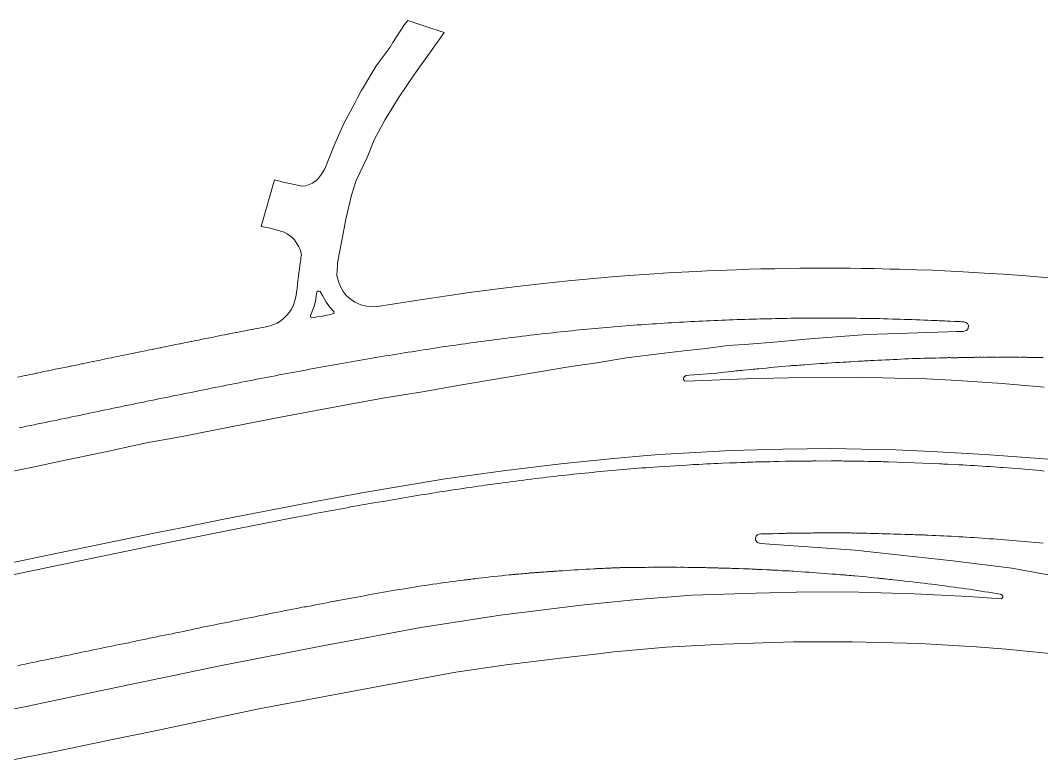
# Model space of a CAD drawing. Header units: metres. Extents: x 662613 to 666742, y 2728069 to 2732733.
# Drawn here: x 666148.3 to 666360.7, y 2730114.9 to 2730269.1 of the extents above; entities that cross this region are included whole.
import ezdxf

# ---------------------------------------------------------------- set-up
doc = ezdxf.new("R2010")
doc.units = ezdxf.units.M
doc.header["$MEASUREMENT"] = 0
doc.layers.add('Xref_DQ_MasterPlan_2024$0$DQ_ROADS', color=8, linetype='Continuous', lineweight=13)

# ---------------------------------------------------------------- blocks, each defined once
blk = doc.blocks.new('Xref_DQ_MasterPlan_2024$0$DQ_Roads_')
at = {"layer": 'Xref_DQ_MasterPlan_2024$0$DQ_ROADS'}
for points in [[(666147.7273, 2730194.8883), (666148.5117, 2730195.049), (666148.6758, 2730195.0837), (666149.2936, 2730195.2135), (666149.4588, 2730195.2474), (666150.0763, 2730195.3742), (666150.2416, 2730195.4085), (666150.8596, 2730195.5364), (666151.6433, 2730195.7026), (666151.808, 2730195.7373), (666152.426, 2730195.8682), (666153.2087, 2730196.0367), (666153.9918, 2730196.1931), (666154.1572, 2730196.2272), (666154.775, 2730196.3542), (666154.941, 2730196.3902), (666155.5578, 2730196.5232), (666156.3422, 2730196.6798), (666157.1249, 2730196.841), (666157.9093, 2730197.0025), (666158.6929, 2730197.1612), (666158.8593, 2730197.1957), (666159.4763, 2730197.3241), (666159.9166, 2730197.4115), (666160.2604, 2730197.4805), (666160.4277, 2730197.5149), (666161.0444, 2730197.6423), (666161.2104, 2730197.675), (666161.8294, 2730197.796), (666162.6121, 2730197.9633), (666162.778, 2730197.998), (666163.3956, 2730198.1273), (666163.5609, 2730198.1616), (666164.1787, 2730198.2903), (666164.9623, 2730198.4506), (666165.1276, 2730198.4844), (666165.7462, 2730198.61), (666166.5284, 2730198.7747), (666166.6932, 2730198.8094), (666167.313, 2730198.941), (666167.4767, 2730198.973), (666168.0952, 2730199.0947), (666168.88, 2730199.2623), (666169.0437, 2730199.2964), (666169.6633, 2730199.426), (666169.8273, 2730199.4599), (666170.4464, 2730199.588), (666171.2302, 2730199.7471), (666171.9428, 2730199.8906), (666172.0138, 2730199.905), (666172.1786, 2730199.9386), (666172.7974, 2730200.0651), (666172.9629, 2730200.0994), (666173.5813, 2730200.2274), (666174.3653, 2730200.3871), (666174.5304, 2730200.4202), (666175.1489, 2730200.5434), (666175.8052, 2730200.6779), (666175.9333, 2730200.7039), (666176.0991, 2730200.7368), (666176.718, 2730200.8598), (666177.3161, 2730200.979), (666177.5018, 2730201.0165), (666177.6673, 2730201.0511), (666178.2864, 2730201.1812), (666178.4499, 2730201.2148), (666179.0704, 2730201.3409), (666179.2344, 2730201.3743), (666179.8536, 2730201.5013), (666180.0187, 2730201.5355), (666180.637, 2730201.6632), (666181.4209, 2730201.8185), (666181.5869, 2730201.8517), (666182.2052, 2730201.9765), (666182.3704, 2730202.0094), (666182.9895, 2730202.133), (666183.1555, 2730202.1671), (666183.7728, 2730202.2942), (666183.939, 2730202.3278), (666184.5566, 2730202.4524), (666184.7235, 2730202.4858), (666185.3405, 2730202.61), (666186.1242, 2730202.7704), (666186.909, 2730202.924), (666187.3881, 2730203.0193), (666187.6933, 2730203.0801), (666188.4783, 2730203.2388), (666188.9448, 2730203.3379), (666189.2619, 2730203.4054), (666190.0458, 2730203.5654), (666190.2122, 2730203.5984), (666190.8293, 2730203.7221), (666190.9977, 2730203.7559), (666191.43, 2730203.8421), (666191.6138, 2730203.8787), (666191.7824, 2730203.9115), (666192.3984, 2730204.0307), (666193.1834, 2730204.183), (666193.3526, 2730204.2157), (666193.956, 2730204.3329), (666193.969, 2730204.3355), (666194.1378, 2730204.3685), (666194.754, 2730204.4893), (666195.5392, 2730204.6423), (666195.7089, 2730204.6755), (666196.3243, 2730204.7965), (666196.4935, 2730204.8289), (666197.1095, 2730204.9473), (666197.5954, 2730205.0442), (666197.8948, 2730205.1039), (666198.6819, 2730205.2544), (666199.4239, 2730205.3887), (666199.4656, 2730205.3962), (666200.2514, 2730205.5654), (666200.6396, 2730205.6875), (666201.0183, 2730205.8363), (666201.0617, 2730205.8538), (666201.3986, 2730205.9887), (666201.7217, 2730206.1448), (666201.7684, 2730206.1678), (666201.8369, 2730206.209), (666202.1242, 2730206.3817), (666202.4645, 2730206.6197), (666202.7157, 2730206.8237), (666202.8142, 2730206.9034), (666203.1026, 2730207.1695), (666203.1455, 2730207.2086), (666203.7486, 2730207.7982), (666203.7697, 2730207.8188), (666203.824, 2730207.8811), (666204.2369, 2730208.3547), (666204.2875, 2730208.4127), (666204.3647, 2730208.5276), (666204.693, 2730209.0155), (666204.7017, 2730209.0294), (666205.0073, 2730209.6626), (666205.0141, 2730209.6776), (666205.2694, 2730210.3734), (666205.4635, 2730211.0504), (666205.4787, 2730211.1033), (666205.484, 2730211.1251), (666205.648, 2730211.8605), (666205.752, 2730212.6356), (666205.7824, 2730212.8779), (666205.851, 2730213.4255), (666205.9493, 2730214.2179), (666205.9522, 2730214.2417), (666206.0487, 2730215.0105), (666206.0516, 2730215.0331), (666206.152, 2730215.8047), (666206.155, 2730215.8273), (666206.2576, 2730216.5981), (666206.367, 2730217.3923), (666206.4672, 2730218.1845), (666206.5834, 2730218.9751), (666206.6262, 2730219.3729), (666206.6692, 2730219.7705), (666206.715, 2730220.0916), (666206.7568, 2730220.2805), (666206.66, 2730220.9665), (666206.4908, 2730221.4447), (666206.2284, 2730221.9923), (666205.3054, 2730223.4561), (666204.7856, 2730224.0443), (666203.7985, 2730224.7346), (666203.1564, 2730225.0402), (666201.795, 2730225.4897), (666200.2816, 2730225.9263), (666198.3784, 2730226.2537), (666199.7801, 2730231.0944), (666201.1818, 2730235.9351), (666203.3482, 2730235.3753), (666206.8904, 2730234.6443), (666207.714, 2730234.7185), (666209.0914, 2730235.2505), (666210.113, 2730236.0039), (666210.9532, 2730237.1419), (666211.6176, 2730238.2133), (666213.5884, 2730243.0876), (666213.9878, 2730244.0755), (666214.4612, 2730245.1455), (666215.6298, 2730247.7865), (666217.8706, 2730251.9147), (666218.4418, 2730253.001), (666219.2861, 2730254.6065), (666219.4382, 2730254.8957), (666222.296, 2730259.6695), (666225.1848, 2730263.5777), (666225.7946, 2730264.5155), (666228.231, 2730268.2625), (666228.8666, 2730269.1229), (666232.6644, 2730267.8493), (666236.4622, 2730266.5757), (666235.4064, 2730265.1078), (666234.4015, 2730263.7108), (666234.2829, 2730263.5459), (666230.2656, 2730257.9611), (666227.0654, 2730253.2477), (666224.1804, 2730248.5379), (666221.9202, 2730244.2953), (666220.4238, 2730240.5987), (666218.1348, 2730235.8193), (666217.1912, 2730232.7423), (666215.9904, 2730227.7461), (666215.6286, 2730225.861), (666215.2127, 2730223.6938), (666214.2526, 2730218.6923), (666214.2344, 2730218.2795), (666214.1412, 2730216.0515), (666214.4568, 2730214.7981), (666214.865, 2730213.7609), (666215.441, 2730212.7149), (666216.0699, 2730211.8763), (666216.5334, 2730211.4483), (666217.9038, 2730210.4949), (666219.1484, 2730209.9079), (666220.2628, 2730209.6431), (666221.6442, 2730209.5461), (666222.6147, 2730209.5749), (666226.0882, 2730210.1367), (666231.4404, 2730210.9731), (666237.0424, 2730211.8219), (666241.627, 2730212.4773), (666247.7032, 2730213.2701), (666252.1942, 2730213.8193), (666257.0846, 2730214.3997), (666262.2308, 2730214.9241), (666266.0414, 2730215.2861), (666270.4698, 2730215.6731), (666274.8984, 2730216.0289), (666279.177, 2730216.3285), (666282.9688, 2730216.5843), (666285.8494, 2730216.7405), (666287.3256, 2730216.8153), (666288.9204, 2730216.9027), (666291.1456, 2730217.0089), (666293.2584, 2730217.0962), (666297.2313, 2730217.2523), (666299.8435, 2730217.3397), (666302.2653, 2730217.4083), (666305.1769, 2730217.4645), (666307.3803, 2730217.5143), (666310.4075, 2730217.5456), (666312.6265, 2730217.5643), (666316.9551, 2730217.5705), (666320.8935, 2730217.5519), (666323.2373, 2730217.5207), (666325.8807, 2730217.4832), (666329.1639, 2730217.3895), (666331.1581, 2730217.3459), (666334.6471, 2730217.2461), (666337.9521, 2730217.1275), (666344.3561, 2730216.8091), (666349.8831, 2730216.4783), (666352.7263, 2730216.3035), (666357.4949, 2730215.9602), (666360.5565, 2730215.7043), (666364.0861, 2730215.3985)], [(666365.8681, 2730137.0181), (666353.2897, 2730138.3117), (666347.0675, 2730138.7577), (666335.3367, 2730139.4713), (666321.3309, 2730139.7837), (666309.1317, 2730139.7837), (666302.7979, 2730139.6052), (666294.5461, 2730139.3375), (666282.5767, 2730138.695), (666271.7028, 2730137.7415), (666268.5271, 2730137.3449), (666262.3673, 2730136.6437), (666249.3683, 2730135.0619), (666238.9059, 2730133.4813), (666223.8467, 2730130.7603), (666197.8759, 2730125.8493), (666176.3321, 2730121.2643), (666167.4917, 2730119.4811), (666155.8817, 2730117.0847), (666144.9327, 2730114.8962)], [(666139.232, 2730173.8112), (666151.2306, 2730176.2539), (666156.644, 2730177.4301), (666166.0054, 2730179.3431), (666174.5445, 2730181.2081), (666181.9866, 2730182.5617), (666192.0648, 2730184.5599), (666202.7903, 2730186.6043), (666216.1541, 2730189.1019), (666223.6653, 2730190.533), (666231.9311, 2730191.8199), (666239.6879, 2730193.2156), (666249.6473, 2730194.9059), (666262.7871, 2730197.0943), (666268.205, 2730197.8871), (666274.3909, 2730198.8809), (666282.2049, 2730199.8941), (666286.8907, 2730200.4101), (666290.8424, 2730200.8407), (666294.9147, 2730201.4259), (666296.4539, 2730201.5593), (666298.9443, 2730201.7195), (666305.8117, 2730202.2467), (666312.4685, 2730202.8477), (666322.5639, 2730203.5963), (666324.4785, 2730203.7383), (666341.2011, 2730204.3491), (666342.9841, 2730204.3843), (666344.3259, 2730204.3667), (666345.0851, 2730204.6139), (666345.4161, 2730205.0463), (666345.4425, 2730205.6731), (666345.2571, 2730206.0703), (666344.9113, 2730206.2955), (666344.5327, 2730206.3795), (666344.1463, 2730206.4103), (666343.7477, 2730206.4531), (666343.3471, 2730206.4421), (666342.5487, 2730206.4859), (666341.7495, 2730206.5271), (666341.3507, 2730206.5647), (666340.9503, 2730206.5745), (666340.5513, 2730206.6051), (666340.1509, 2730206.608), (666339.7509, 2730206.6099), (666339.3519, 2730206.6397), (666338.9514, 2730206.6461), (666338.5523, 2730206.6806), (666337.7533, 2730206.7121), (666336.9539, 2730206.7455), (666336.1547, 2730206.7797), (666335.3553, 2730206.8117), (666334.5553, 2730206.838), (666333.7561, 2730206.8683), (666333.3559, 2730206.8661), (666332.9563, 2730206.8919), (666332.5561, 2730206.8923), (666332.1567, 2730206.9204), (666331.3572, 2730206.9435), (666330.5579, 2730206.9705), (666329.7575, 2730206.9847), (666328.7663, 2730207.0093), (666327.7683, 2730207.0371), (666326.9687, 2730207.0645), (666326.5695, 2730207.0665), (666326.1689, 2730207.0841), (666325.7691, 2730207.0979), (666325.3693, 2730207.0937), (666324.9755, 2730207.0961), (666324.5693, 2730207.1013), (666324.1869, 2730207.1125), (666323.7695, 2730207.1142), (666322.9695, 2730207.1263), (666322.1696, 2730207.1373), (666321.3697, 2730207.1459), (666320.5697, 2730207.1541), (666319.7697, 2730207.1591), (666318.9699, 2730207.1679), (666318.1698, 2730207.1741), (666317.3699, 2730207.1833), (666316.5699, 2730207.1886), (666315.7699, 2730207.1825), (666314.9699, 2730207.1863), (666314.1699, 2730207.1817), (666313.3699, 2730207.1787), (666312.5657, 2730207.1691), (666311.7699, 2730207.1617), (666310.9701, 2730207.1547), (666310.17, 2730207.1487), (666309.3701, 2730207.1457), (666308.5701, 2730207.1351), (666307.7701, 2730207.1249), (666306.9703, 2730207.1097), (666306.1704, 2730207.0921), (666305.3706, 2730207.0757), (666304.5707, 2730207.0599), (666303.7709, 2730207.043), (666302.9711, 2730207.0263), (666302.1713, 2730207.0081), (666301.3715, 2730206.9893), (666300.5717, 2730206.9645), (666299.7721, 2730206.9387), (666298.9725, 2730206.9123), (666298.1729, 2730206.8863), (666297.3733, 2730206.8603), (666296.5737, 2730206.8371), (666295.7741, 2730206.8079), (666294.9746, 2730206.7763), (666294.1753, 2730206.7405), (666293.376, 2730206.7091), (666292.5767, 2730206.6723), (666291.7775, 2730206.6369), (666290.9781, 2730206.6031), (666290.1791, 2730206.5689), (666289.3801, 2730206.5281), (666288.5807, 2730206.4867), (666287.7819, 2730206.4439), (666286.9831, 2730206.4005), (666286.1843, 2730206.3553), (666285.3857, 2730206.3117), (666284.5867, 2730206.2681), (666283.7879, 2730206.2243), (666282.9891, 2730206.1751), (666282.1907, 2730206.1221), (666281.3923, 2730206.0692), (666280.5941, 2730206.0181), (666279.7955, 2730205.9699), (666278.9973, 2730205.9143), (666278.199, 2730205.8639), (666277.4007, 2730205.8115), (666276.6023, 2730205.7551), (666275.8045, 2730205.6949), (666275.0069, 2730205.6315), (666274.2089, 2730205.5711), (666273.4115, 2730205.5036), (666272.6143, 2730205.4389), (666271.8169, 2730205.3691), (666271.0199, 2730205.2987), (666270.2229, 2730205.2319), (666269.4261, 2730205.1603), (666268.6289, 2730205.0865), (666267.8323, 2730205.0177), (666267.0355, 2730204.9444), (666266.2391, 2730204.8663), (666265.4425, 2730204.7909), (666264.6463, 2730204.7131), (666263.85, 2730204.6341), (666263.0539, 2730204.5565), (666262.2577, 2730204.4727), (666261.4617, 2730204.3941), (666260.6661, 2730204.3093), (666259.8707, 2730204.2233), (666259.0749, 2730204.1437), (666258.2791, 2730204.0593), (666257.4835, 2730203.9759), (666256.6879, 2730203.8875), (666255.8927, 2730203.799), (666255.0979, 2730203.7011), (666254.3035, 2730203.6025), (666253.5099, 2730203.5025), (666252.7157, 2730203.4063), (666251.9219, 2730203.3069), (666251.1279, 2730203.2113), (666250.3339, 2730203.1121), (666249.5399, 2730203.0136), (666248.7459, 2730202.9143), (666247.952, 2730202.8109), (666247.1586, 2730202.7065), (666246.3656, 2730202.6033), (666245.5724, 2730202.4973), (666244.7792, 2730202.3939), (666243.9858, 2730202.2925), (666243.1924, 2730202.1883), (666242.3993, 2730202.0735), (666241.6074, 2730201.9595), (666240.8156, 2730201.8491), (666240.0234, 2730201.7371), (666239.2312, 2730201.6262), (666238.4391, 2730201.5105), (666237.6474, 2730201.4007), (666236.855, 2730201.2885), (666236.0636, 2730201.1663), (666235.2722, 2730201.0405), (666234.4816, 2730200.9173), (666233.6918, 2730200.7957), (666232.9012, 2730200.6735), (666232.1102, 2730200.5519), (666231.3197, 2730200.4287), (666230.5292, 2730200.3105), (666229.7382, 2730200.1891), (666228.9474, 2730200.0601), (666228.1576, 2730199.9313), (666227.3684, 2730199.8011), (666226.5784, 2730199.6757), (666225.7888, 2730199.5477), (666224.9992, 2730199.4176), (666224.209, 2730199.2944), (666223.4194, 2730199.1661), (666222.6297, 2730199.0287), (666221.8412, 2730198.8951), (666221.0528, 2730198.7589), (666220.2642, 2730198.6239), (666219.4772, 2730198.4869), (666218.6868, 2730198.3529), (666217.899, 2730198.2179), (666217.1104, 2730198.0845), (666216.3217, 2730197.9439), (666215.5336, 2730197.8055), (666214.7462, 2730197.6643), (666213.9588, 2730197.5221), (666213.1712, 2730197.3839), (666212.3834, 2730197.244), (666211.5954, 2730197.1055), (666210.808, 2730196.9627), (666210.0206, 2730196.8149), (666209.2344, 2730196.6675), (666208.4478, 2730196.5213), (666207.6616, 2730196.3745), (666206.875, 2730196.2281), (666206.0884, 2730196.0823), (666205.302, 2730195.9375), (666204.515, 2730195.7871), (666203.729, 2730195.6445), (666202.9424, 2730195.4935), (666202.1562, 2730195.3452), (666201.37, 2730195.1979), (666200.5838, 2730195.0531), (666199.798, 2730194.9031), (666199.0114, 2730194.7539), (666198.2256, 2730194.5985), (666197.441, 2730194.4401), (666196.656, 2730194.2861), (666195.0864, 2730193.9761), (666194.3016, 2730193.8197), (666193.5168, 2730193.6663), (666192.732, 2730193.5105), (666191.9475, 2730193.3551), (666191.1626, 2730193.1985), (666190.3778, 2730193.0411), (666189.5936, 2730192.8831), (666188.8093, 2730192.7265), (666188.0252, 2730192.5707), (666187.2398, 2730192.4139), (666186.4562, 2730192.2542), (666185.6712, 2730192.0939), (666184.888, 2730191.9337), (666184.1044, 2730191.7765), (666183.3194, 2730191.6187), (666182.5354, 2730191.4593), (666181.7516, 2730191.3011), (666180.9678, 2730191.1437), (666180.1828, 2730190.9843), (666179.3988, 2730190.8257), (666178.6147, 2730190.6659), (666177.831, 2730190.5057), (666177.047, 2730190.3463), (666176.2628, 2730190.1865), (666175.4793, 2730190.0251), (666174.6956, 2730189.8659), (666173.9118, 2730189.7063), (666173.1276, 2730189.5461), (666172.3438, 2730189.3839), (666171.5608, 2730189.2205), (666170.7776, 2730189.0583), (666169.9942, 2730188.8957), (666169.2104, 2730188.7335), (666168.4272, 2730188.5713), (666167.6442, 2730188.4095), (666166.86, 2730188.2469), (666166.0776, 2730188.0837), (666165.294, 2730187.9215), (666164.511, 2730187.7597), (666163.727, 2730187.5963), (666162.9444, 2730187.4321), (666162.1612, 2730187.2693), (666161.378, 2730187.1069), (666160.5948, 2730186.9435), (666159.8114, 2730186.78), (666159.0278, 2730186.6153), (666158.2452, 2730186.4499), (666157.4623, 2730186.2863), (666156.6798, 2730186.1245), (666155.896, 2730185.9629), (666155.1126, 2730185.8003), (666154.3286, 2730185.6373), (666153.5468, 2730185.4743), (666152.7632, 2730185.3155), (666151.9786, 2730185.1547), (666151.1954, 2730184.9919), (666150.4116, 2730184.8307), (666149.6286, 2730184.6695), (666148.8442, 2730184.5109), (666148.0614, 2730184.3525)], [(666130.6477, 2730150.3973), (666155.3183, 2730155.5564), (666178.0539, 2730160.3109), (666194.3948, 2730163.5166), (666195.8293, 2730163.798), (666204.5821, 2730165.5151), (666205.2685, 2730165.6569), (666206.0549, 2730165.8127), (666206.8397, 2730165.9647), (666207.6251, 2730166.1149), (666208.4103, 2730166.2693), (666209.1959, 2730166.4215), (666209.9821, 2730166.5719), (666210.7695, 2730166.7207), (666211.5559, 2730166.8657), (666212.3423, 2730167.0103), (666213.1293, 2730167.1559), (666213.9167, 2730167.2987), (666214.7037, 2730167.4413), (666215.4907, 2730167.5843), (666216.2773, 2730167.7271), (666217.0647, 2730167.8725), (666217.8527, 2730168.0141), (666218.6403, 2730168.1551), (666219.4277, 2730168.2965), (666220.2145, 2730168.4383), (666221.0039, 2730168.5765), (666221.7921, 2730168.7135), (666222.7537, 2730168.8827), (666223.7281, 2730169.0489), (666224.5159, 2730169.1883), (666225.3041, 2730169.3219), (666226.0955, 2730169.4535), (666226.8819, 2730169.5831), (666227.6707, 2730169.7145), (666228.4601, 2730169.8471), (666229.2503, 2730169.9783), (666230.0389, 2730170.1107), (666230.8277, 2730170.2407), (666231.6179, 2730170.3695), (666232.4069, 2730170.4971), (666233.1967, 2730170.6225), (666233.9867, 2730170.7467), (666234.7767, 2730170.8711), (666235.5671, 2730170.9953), (666236.3575, 2730171.1199), (666237.1479, 2730171.2431), (666237.9387, 2730171.3619), (666238.7283, 2730171.4821), (666239.5199, 2730171.6017), (666240.3109, 2730171.7235), (666241.1019, 2730171.8461), (666241.8937, 2730171.9597), (666243.4755, 2730172.1845), (666244.2675, 2730172.3009), (666245.0587, 2730172.4185), (666245.8525, 2730172.5239), (666246.6435, 2730172.6379), (666247.4359, 2730172.7447), (666248.2279, 2730172.8565), (666249.0209, 2730172.9639), (666249.8133, 2730173.0721), (666250.6059, 2730173.1743), (666251.3993, 2730173.2743), (666252.1927, 2730173.3765), (666252.9859, 2730173.4813), (666253.7795, 2730173.5823), (666254.5729, 2730173.6811), (666255.3667, 2730173.7817), (666256.1609, 2730173.8751), (666256.9551, 2730173.9687), (666257.7493, 2730174.0669), (666258.5445, 2730174.1513), (666259.3385, 2730174.2439), (666260.1337, 2730174.3343), (666260.9289, 2730174.4173), (666261.7239, 2730174.5025), (666262.5195, 2730174.5881), (666263.3149, 2730174.6755), (666264.1105, 2730174.7595), (666264.9057, 2730174.8439), (666265.7015, 2730174.9231), (666266.4973, 2730175.0031), (666267.2933, 2730175.0825), (666268.0893, 2730175.1581), (666268.8855, 2730175.2321), (666269.6815, 2730175.3157), (666270.4787, 2730175.3815), (666271.2745, 2730175.4565), (666272.0711, 2730175.5287), (666272.8677, 2730175.6077), (666273.6647, 2730175.6779), (666274.4611, 2730175.7419), (666275.2587, 2730175.8031), (666276.0561, 2730175.8661), (666276.8535, 2730175.9279), (666277.6509, 2730175.9915), (666278.4485, 2730176.0471), (666279.2465, 2730176.1093), (666280.0445, 2730176.1637), (666281.0173, 2730176.2259), (666286.9007, 2730176.5895), (666287.5963, 2730176.6429), (666288.2279, 2730176.6917), (666288.6291, 2730176.7095), (666289.4279, 2730176.7457), (666290.2267, 2730176.7887), (666291.0261, 2730176.8279), (666291.8251, 2730176.8651), (666292.6239, 2730176.9051), (666293.4231, 2730176.9419), (666294.2223, 2730176.9763), (666295.8209, 2730177.0375), (666296.6203, 2730177.0677), (666297.2207, 2730177.0659), (666298.2181, 2730177.1357), (666298.6177, 2730177.1649), (666299.0183, 2730177.1663), (666299.4175, 2730177.1925), (666299.8177, 2730177.1909), (666300.2177, 2730177.1995), (666300.6171, 2730177.2221), (666301.2165, 2730177.2541), (666301.8031, 2730177.2823), (666302.1909, 2730177.2913), (666302.5787, 2730177.2995), (666304.2057, 2730177.2865), (666305.1421, 2730177.3315), (666305.9885, 2730177.3315), (666307.4033, 2730177.3901), (666307.6035, 2730177.3827), (666307.8035, 2730177.3891), (666308.0037, 2730177.3903), (666308.2035, 2730177.4053), (666308.4037, 2730177.4107), (666308.6037, 2730177.4021), (666308.8039, 2730177.4019), (666309.0037, 2730177.3879), (666309.2035, 2730177.3987), (666309.4037, 2730177.3957), (666309.6037, 2730177.4003), (666309.8035, 2730177.3907), (666310.0033, 2730177.4057), (666310.2035, 2730177.4067), (666310.4037, 2730177.4111), (666310.6037, 2730177.4017), (666310.8033, 2730177.4147), (666311.0033, 2730177.4137), (666311.2033, 2730177.4177), (666311.4033, 2730177.4077), (666311.6035, 2730177.4071), (666311.8033, 2730177.4205), (666312.0037, 2730177.4247), (666312.2033, 2730177.4429), (666312.4033, 2730177.4357), (666312.6033, 2730177.4423), (666312.8035, 2730177.4419), (666313.0031, 2730177.4555), (666313.2033, 2730177.4445), (666313.4037, 2730177.4477), (666313.6039, 2730177.4441), (666313.8041, 2730177.4547), (666314.2925, 2730177.4361), (666314.7811, 2730177.4515), (666315.2699, 2730177.4419), (666315.7581, 2730177.4663), (666316.5587, 2730177.4407), (666316.9184, 2730177.4518), (666317.1591, 2730177.4593), (666317.5583, 2730177.4559), (666317.9591, 2730177.4505), (666318.3579, 2730177.4477), (666318.7589, 2730177.4473), (666319.1581, 2730177.4453), (666319.5591, 2730177.4417), (666319.9581, 2730177.4381), (666320.5584, 2730177.4117), (666321.3583, 2730177.4009), (666321.7585, 2730177.4105), (666322.1583, 2730177.3923), (666322.5583, 2730177.4005), (666322.9581, 2730177.3809), (666323.7583, 2730177.3749), (666324.5582, 2730177.3659), (666324.9577, 2730177.3417), (666325.3581, 2730177.3453), (666325.7577, 2730177.3241), (666326.1579, 2730177.3307), (666326.5585, 2730177.3357), (666326.9583, 2730177.3129), (666327.3583, 2730177.3147), (666327.7575, 2730177.2887), (666328.5571, 2730177.2639), (666328.8321, 2730177.2577), (666339.4997, 2730176.8513), (666339.8995, 2730176.8391), (666340.2989, 2730176.8109), (666340.6989, 2730176.8027), (666341.0989, 2730176.7873), (666342.6963, 2730176.7137), (666343.4955, 2730176.6739), (666344.2945, 2730176.6271), (666345.0931, 2730176.5735), (666345.8915, 2730176.5207), (666346.6897, 2730176.4739), (666347.4881, 2730176.4239), (666348.2867, 2730176.3759), (666349.0847, 2730176.3279), (666349.8841, 2730176.2745), (666350.6817, 2730176.2239), (666351.4801, 2730176.1613), (666352.2779, 2730176.0999), (666352.6769, 2730176.0695), (666356.4109, 2730175.7879), (666357.1987, 2730175.7177), (666358.0045, 2730175.6447), (666358.8019, 2730175.5761), (666359.5977, 2730175.5053), (666360.3953, 2730175.4341), (666361.1925, 2730175.3623)], [(666361.0273, 2730160.365), (666360.231, 2730160.4415), (666359.4349, 2730160.5147), (666358.6381, 2730160.5875), (666357.8419, 2730160.6581), (666357.0445, 2730160.7257), (666356.2473, 2730160.7925), (666355.4503, 2730160.8559), (666354.653, 2730160.9182), (666353.8555, 2730160.9791), (666353.0579, 2730161.0403), (666352.2603, 2730161.0975), (666351.4641, 2730161.1563), (666350.6643, 2730161.2197), (666349.8673, 2730161.2761), (666349.0683, 2730161.3309), (666348.2708, 2730161.3901), (666347.4735, 2730161.4403), (666346.6745, 2730161.4927), (666345.8765, 2730161.5417), (666345.0777, 2730161.5933), (666344.2793, 2730161.6387), (666343.481, 2730161.6837), (666342.6821, 2730161.726), (666341.8831, 2730161.7683), (666341.0845, 2730161.8095), (666340.2852, 2730161.8482), (666339.4863, 2730161.8885), (666338.6877, 2730161.9273), (666337.8881, 2730161.9656), (666337.0895, 2730162.005), (666336.8891, 2730162.0081), (666336.6895, 2730162.0251), (666336.4893, 2730162.0319), (666336.2901, 2730162.0525), (666336.0899, 2730162.0493), (666335.8901, 2730162.0599), (666335.6899, 2730162.0645), (666335.4906, 2730162.0827), (666335.0907, 2730162.0731), (666334.6911, 2730162.0911), (666334.2909, 2730162.0907), (666333.8915, 2730162.1181), (666333.0921, 2730162.1431), (666332.2925, 2730162.1681), (666331.4927, 2730162.1931), (666330.6931, 2730162.2189), (666329.8937, 2730162.2421), (666329.0939, 2730162.2665), (666328.2945, 2730162.2903), (666327.4947, 2730162.3139), (666326.6949, 2730162.3349), (666325.8953, 2730162.3567), (666325.0955, 2730162.3771), (666324.2959, 2730162.3969), (666323.4961, 2730162.4159), (666322.6963, 2730162.4353), (666322.4961, 2730162.4337), (666322.2961, 2730162.4461), (666322.0959, 2730162.4471), (666321.8963, 2730162.4622), (666321.6963, 2730162.4537), (666321.4962, 2730162.4591), (666321.2961, 2730162.4589), (666321.0964, 2730162.4727), (666320.8965, 2730162.4629), (666320.6963, 2730162.4673), (666320.4961, 2730162.4663), (666320.2965, 2730162.4791), (666320.0965, 2730162.4686), (666319.8964, 2730162.4719), (666319.6963, 2730162.4701), (666319.4965, 2730162.4821), (666319.2966, 2730162.4709), (666319.0964, 2730162.4737), (666318.8961, 2730162.4715), (666318.6963, 2730162.4834), (666318.4965, 2730162.4719), (666318.2963, 2730162.4745), (666318.0961, 2730162.4721), (666317.8963, 2730162.4837), (666317.6965, 2730162.4721), (666317.4963, 2730162.4746), (666317.2961, 2730162.4725), (666317.0963, 2730162.4845), (666316.8964, 2730162.4729), (666316.6963, 2730162.4753), (666316.4961, 2730162.4727), (666316.2963, 2730162.4839), (666316.0965, 2730162.4719), (666315.8963, 2730162.4739), (666315.6961, 2730162.4715), (666315.4963, 2730162.4829), (666315.2965, 2730162.4711), (666315.0963, 2730162.4731), (666314.8961, 2730162.4705), (666314.6963, 2730162.4817), (666314.4965, 2730162.4697), (666314.2963, 2730162.4717), (666314.0961, 2730162.4692), (666313.8963, 2730162.4805), (666313.6965, 2730162.4683), (666313.4963, 2730162.4699), (666313.2961, 2730162.4661), (666313.0963, 2730162.4763), (666312.697, 2730162.4487), (666312.2969, 2730162.4491), (666311.8971, 2730162.4291), (666311.4969, 2730162.4373), (666311.2966, 2730162.4405), (666311.0965, 2730162.4298), (666310.8964, 2730162.4301), (666310.6967, 2730162.4165), (666310.4968, 2730162.4268), (666310.2967, 2730162.4231), (666310.0965, 2730162.4257), (666309.8965, 2730162.4141), (666309.6967, 2730162.4281), (666309.4965, 2730162.4279), (666309.2965, 2730162.4367), (666309.0963, 2730162.4315), (666308.8965, 2730162.4165), (666308.6963, 2730162.4155), (666308.4963, 2730162.4087), (666308.2961, 2730162.4159), (666308.0967, 2730162.4003), (666307.8966, 2730162.3986), (666307.6965, 2730162.3929), (666307.4965, 2730162.4013), (666307.2968, 2730162.3857), (666307.0965, 2730162.3841), (666306.8965, 2730162.3763), (666306.6964, 2730162.3827), (666306.2975, 2730162.3491), (666305.8971, 2730162.3435), (666305.4982, 2730162.3197), (666305.0986, 2730162.3237), (666304.8985, 2730162.3243), (666304.6987, 2730162.3112), (666304.4987, 2730162.3075), (666304.2993, 2730162.2899), (666304.0989, 2730162.2961), (666303.8984, 2730162.2881), (666303.6981, 2730162.2859), (666303.4984, 2730162.2699), (666303.0981, 2730162.2797), (666302.6981, 2730162.2617), (666302.2977, 2730162.2581), (666301.9223, 2730162.2239), (666301.6005, 2730162.0535), (666301.3533, 2730161.8227), (666301.1923, 2730161.3651), (666301.1897, 2730160.9425), (666301.6155, 2730160.4877), (666302.2483, 2730160.2654), (666321.9087, 2730158.8913), (666331.9715, 2730157.7853), (666342.2095, 2730156.6817), (666354.5185, 2730155.1429), (666364.3445, 2730153.3445)], [(666361.0211, 2730198.9617), (666360.2213, 2730198.9765), (666359.4213, 2730198.9899), (666358.6215, 2730199.0001), (666357.8215, 2730199.0087), (666357.6223, 2730199.0319), (666357.4218, 2730199.0411), (666357.2213, 2730199.0363), (666357.0215, 2730199.0177), (666356.8219, 2730199.0379), (666356.6215, 2730199.0441), (666356.4209, 2730199.0363), (666356.2215, 2730199.0149), (666356.0222, 2730199.0369), (666355.8219, 2730199.0449), (666355.6213, 2730199.0391), (666355.4217, 2730199.0195), (666355.2223, 2730199.0405), (666355.0217, 2730199.0477), (666354.8213, 2730199.0411), (666354.6217, 2730199.0203), (666354.4223, 2730199.0431), (666354.2219, 2730199.0519), (666354.0213, 2730199.0469), (666353.8217, 2730199.028), (666353.6219, 2730199.0479), (666353.4215, 2730199.0537), (666353.221, 2730199.0459), (666353.0215, 2730199.0239), (666352.822, 2730199.0443), (666352.6215, 2730199.0505), (666352.4211, 2730199.0431), (666352.2217, 2730199.0215), (666352.0219, 2730199.0405), (666351.8213, 2730199.0455), (666351.6209, 2730199.0367), (666351.4215, 2730199.0139), (666351.2221, 2730199.0355), (666351.0217, 2730199.0431), (666350.8213, 2730199.0371), (666350.6217, 2730199.0169), (666350.4221, 2730199.0379), (666350.2217, 2730199.0451), (666350.0213, 2730199.0383), (666349.8217, 2730199.0177), (666349.6221, 2730199.0377), (666349.4215, 2730199.0437), (666349.2209, 2730199.0359), (666349.0215, 2730199.0143), (666348.8219, 2730199.0338), (666348.6213, 2730199.0395), (666348.4209, 2730199.0313), (666348.2216, 2730199.0091), (666348.0221, 2730199.0301), (666347.8217, 2730199.0373), (666347.6211, 2730199.0305), (666347.4217, 2730199.0099), (666347.2219, 2730199.0293), (666347.0215, 2730199.0349), (666346.8211, 2730199.0265), (666346.6217, 2730199.0041), (666346.2217, 2730198.9861), (666345.8217, 2730198.9959), (666345.4217, 2730198.9791), (666345.0213, 2730198.9901), (666344.8217, 2730199.0083), (666344.6211, 2730199.0127), (666344.4209, 2730199.0031), (666344.2217, 2730198.9797), (666344.0217, 2730198.9961), (666343.8211, 2730198.9984), (666343.6207, 2730198.9869), (666343.4217, 2730198.9617), (666343.2227, 2730198.9363), (666343.0225, 2730198.9249), (666342.8219, 2730198.9273), (666342.6219, 2730198.9437), (666342.4227, 2730198.9203), (666342.2223, 2730198.9107), (666342.0219, 2730198.9151), (666341.8221, 2730198.9333), (666341.6225, 2730198.9525), (666341.4219, 2730198.9575), (666341.2215, 2730198.9489), (666341.0223, 2730198.9263), (666340.8221, 2730198.9411), (666340.6213, 2730198.9419), (666340.4211, 2730198.929), (666340.2222, 2730198.9021), (666339.4225, 2730198.8877), (666338.6227, 2730198.8705), (666338.223, 2730198.8483), (666337.8228, 2730198.8539), (666337.4231, 2730198.8335), (666337.0231, 2730198.8409), (666336.2233, 2730198.8211), (666335.4233, 2730198.7983), (666335.0231, 2730198.8003), (666334.6237, 2730198.7744), (666334.2233, 2730198.7737), (666333.8241, 2730198.7453), (666333.0247, 2730198.7143), (666332.2253, 2730198.6781), (666331.4259, 2730198.6409), (666330.6271, 2730198.5973), (666329.8279, 2730198.5607), (666329.0287, 2730198.5269), (666328.2299, 2730198.4829), (666327.4307, 2730198.4447), (666326.632, 2730198.4053), (666325.8325, 2730198.3679), (666325.4339, 2730198.3309), (666325.0337, 2730198.3217), (666324.6349, 2730198.2887), (666324.2347, 2730198.2835), (666323.8343, 2730198.2773), (666323.4353, 2730198.2433), (666323.0355, 2730198.2321), (666322.6375, 2730198.1931), (666321.8381, 2730198.1465), (666321.0393, 2730198.1027), (666320.8415, 2730198.0685), (666320.6419, 2730198.0481), (666320.4413, 2730198.0415), (666320.2407, 2730198.0489), (666320.0425, 2730198.0197), (666319.8427, 2730198.0045), (666319.6423, 2730198.0031), (666319.4423, 2730198.0155), (666318.6433, 2730197.9636), (666317.8443, 2730197.9087), (666317.046, 2730197.8569), (666316.2485, 2730197.8047), (666315.8483, 2730197.7952), (666315.4497, 2730197.7579), (666315.0497, 2730197.7423), (666314.6517, 2730197.6989), (666313.8535, 2730197.6399), (666313.0555, 2730197.5845), (666312.2579, 2730197.5251), (666311.4598, 2730197.4593), (666311.0601, 2730197.4461), (666310.6623, 2730197.4051), (666310.2625, 2730197.3863), (666309.8649, 2730197.3395), (666309.6647, 2730197.3483), (666309.4643, 2730197.3431), (666309.2649, 2730197.3243), (666309.0673, 2730197.2915), (666308.8662, 2730197.2941), (666308.6655, 2730197.2827), (666308.4661, 2730197.2577), (666308.2688, 2730197.2188), (666307.4715, 2730197.1507), (666306.6743, 2730197.0815), (666305.8775, 2730197.0141), (666305.0803, 2730196.9459), (666304.2833, 2730196.8701), (666303.4867, 2730196.7909), (666302.6903, 2730196.7195), (666301.8943, 2730196.6385), (666301.4951, 2730196.6189), (666301.0981, 2730196.5713), (666300.6983, 2730196.5449), (666300.3013, 2730196.4909), (666299.5049, 2730196.4175), (666298.7081, 2730196.3408), (666298.3121, 2730196.2827), (666297.9129, 2730196.2523), (666297.5157, 2730196.2039), (666297.1161, 2730196.1831), (666296.3201, 2730196.0987), (666295.5243, 2730196.007), (666294.7289, 2730195.9293), (666293.9335, 2730195.8389), (666293.5357, 2730195.7961), (666293.1619, 2730195.7507), (666287.3599, 2730195.2767), (666286.7389, 2730195.2273), (666286.4177, 2730194.9979), (666286.2151, 2730194.7055), (666286.2187, 2730194.4155), (666286.3987, 2730194.1275), (666286.8411, 2730194.0685), (666299.1139, 2730194.5375), (666307.9593, 2730194.7723), (666313.4647, 2730194.8382), (666322.7097, 2730194.8845), (666330.1767, 2730194.6515), (666336.8326, 2730194.5379), (666343.1967, 2730194.1951), (666352.4647, 2730193.5649), (666361.2337, 2730192.7999)], [(666362.0113, 2730177.8107), (666352.7707, 2730178.5178), (666348.9043, 2730178.8137), (666337.7527, 2730179.4417), (666330.3779, 2730179.7409), (666323.2759, 2730179.8937), (666316.9991, 2730180.0287), (666306.8371, 2730179.9195), (666296.1247, 2730179.6015), (666281.1841, 2730178.7695), (666277.8601, 2730178.4891), (666270.9521, 2730177.9063), (666260.7191, 2730176.8401), (666248.7417, 2730175.4207), (666240.6695, 2730174.2733), (666236.6497, 2730173.7019), (666219.3427, 2730170.8321), (666208.9599, 2730168.8613), (666190.6159, 2730165.3301), (666182.1649, 2730163.632), (666176.5063, 2730162.4949), (666154.0115, 2730157.8573), (666135.8555, 2730154.0321)], [(666133.0617, 2730123.0499), (666149.9075, 2730126.4103), (666163.2429, 2730129.2933), (666189.7656, 2730134.8149), (666211.5363, 2730139.0713), (666231.5849, 2730142.8209), (666248.1455, 2730145.3523), (666264.9019, 2730147.4369), (666276.5972, 2730148.5903), (666288.0043, 2730149.5186), (666301.2907, 2730149.9665), (666312.4517, 2730150.2015), (666322.6527, 2730150.1185), (666334.2199, 2730149.7863), (666345.3865, 2730149.2533), (666352.28, 2730148.7523), (666352.5027, 2730148.9575), (666352.6089, 2730149.1433), (666352.5957, 2730149.3291), (666352.5093, 2730149.4751), (666352.3765, 2730149.6077), (666352.2173, 2730149.7205), (666352.0433, 2730149.7647), (666351.2531, 2730149.8917), (666350.4611, 2730150.0153), (666349.6695, 2730150.1337), (666348.8803, 2730150.2511), (666348.0895, 2730150.3793), (666347.2987, 2730150.5031), (666346.5067, 2730150.6233), (666345.7153, 2730150.7434), (666344.9247, 2730150.8473), (666344.1315, 2730150.9623), (666343.3371, 2730151.0777), (666342.5453, 2730151.1877), (666341.7527, 2730151.2943), (666340.9614, 2730151.403), (666340.1657, 2730151.5087), (666339.3737, 2730151.6169), (666338.5778, 2730151.7169), (666337.7833, 2730151.8105), (666336.9887, 2730151.8995), (666336.1929, 2730151.9935), (666335.4013, 2730152.0925), (666334.6051, 2730152.1826), (666333.8107, 2730152.2745), (666333.017, 2730152.3695), (666332.2203, 2730152.4683), (666331.4261, 2730152.5565), (666330.6309, 2730152.6431), (666329.8347, 2730152.7254), (666329.4354, 2730152.7527), (666329.0389, 2730152.8075), (666328.6417, 2730152.8472), (666328.2481, 2730152.9145), (666328.0469, 2730152.9271), (666327.8471, 2730152.9535), (666327.6459, 2730152.9703), (666327.4465, 2730153.0011), (666327.2473, 2730153.0061), (666327.0488, 2730153.0249), (666326.8499, 2730153.0367), (666326.6523, 2730153.0623), (666325.8569, 2730153.1431), (666325.059, 2730153.2196), (666324.2657, 2730153.3065), (666323.4675, 2730153.3857), (666322.6703, 2730153.4579), (666321.8737, 2730153.5271), (666321.474, 2730153.5449), (666321.0765, 2730153.5905), (666320.6759, 2730153.6227), (666320.2785, 2730153.6825), (666320.0809, 2730153.6915), (666319.8843, 2730153.7145), (666319.6865, 2730153.7277), (666319.4901, 2730153.7549), (666319.2883, 2730153.7568), (666319.0872, 2730153.7727), (666318.8857, 2730153.7801), (666318.6851, 2730153.8015), (666317.8875, 2730153.8653), (666317.0909, 2730153.9257), (666316.293, 2730153.9879), (666315.4941, 2730154.0483), (666314.6975, 2730154.1087), (666313.8999, 2730154.1685), (666313.1017, 2730154.2341), (666312.3035, 2730154.2931), (666311.5045, 2730154.3443), (666310.7075, 2730154.3965), (666309.9107, 2730154.4555), (666309.1105, 2730154.5077), (666308.7119, 2730154.5457), (666308.3115, 2730154.5559), (666307.9123, 2730154.5815), (666307.5125, 2730154.5791), (666307.3137, 2730154.5993), (666307.1139, 2730154.6057), (666306.9143, 2730154.6207), (666306.7141, 2730154.6219), (666306.3149, 2730154.6603), (666305.9162, 2730154.7045), (666305.7159, 2730154.7071), (666305.5163, 2730154.7239), (666305.3161, 2730154.7311), (666305.1169, 2730154.7523), (666304.9171, 2730154.7481), (666304.7173, 2730154.7577), (666304.5175, 2730154.7589), (666304.3181, 2730154.7739), (666303.9191, 2730154.8077), (666303.5188, 2730154.8139), (666303.1195, 2730154.8353), (666302.7195, 2730154.8289), (666302.5203, 2730154.8474), (666302.3203, 2730154.8519), (666302.1203, 2730154.8635), (666301.9199, 2730154.861), (666301.7197, 2730154.8689), (666301.5207, 2730154.8908), (666301.3209, 2730154.9035), (666301.1223, 2730154.9299), (666300.9221, 2730154.9309), (666300.7223, 2730154.9459), (666300.5223, 2730154.9523), (666300.3231, 2730154.9725), (666300.1229, 2730154.9677), (666299.9231, 2730154.9767), (666299.7229, 2730154.9771), (666299.5231, 2730154.9915), (666299.1237, 2730155.0233), (666298.7231, 2730155.0273), (666298.3229, 2730155.0443), (666297.9227, 2730155.0335), (666297.7235, 2730155.0485), (666297.5237, 2730155.0495), (666297.3235, 2730155.0563), (666297.1235, 2730155.0491), (666296.7239, 2730155.0683), (666296.3237, 2730155.0883), (666295.9247, 2730155.1205), (666295.5245, 2730155.1249), (666295.1247, 2730155.1433), (666294.7245, 2730155.1339), (666294.5255, 2730155.1501), (666294.3258, 2730155.1525), (666294.1259, 2730155.1595), (666293.9261, 2730155.1525), (666293.7259, 2730155.1547), (666293.5261, 2730155.1707), (666293.3259, 2730155.1793), (666293.1267, 2730155.2019), (666292.9263, 2730155.1997), (666292.7261, 2730155.2115), (666292.5255, 2730155.216), (666292.3259, 2730155.2345), (666292.1259, 2730155.2283), (666291.9261, 2730155.2363), (666291.7261, 2730155.2319), (666291.5261, 2730155.2415), (666291.1271, 2730155.2337), (666290.7287, 2730155.2537), (666290.3271, 2730155.2485), (666289.9263, 2730155.2711), (666289.527, 2730155.2943), (666289.1269, 2730155.2895), (666288.7271, 2730155.3012), (666288.3273, 2730155.2851), (666288.1277, 2730155.2991), (666287.9275, 2730155.2992), (666287.7273, 2730155.3037), (666287.5273, 2730155.2943), (666287.3277, 2730155.3081), (666287.1275, 2730155.3079), (666286.9275, 2730155.3183), (666286.7271, 2730155.3147), (666286.3273, 2730155.3337), (666285.9271, 2730155.3247), (666285.5271, 2730155.3331), (666285.1273, 2730155.3137), (666284.9275, 2730155.3265), (666284.7274, 2730155.3253), (666284.5273, 2730155.3293), (666284.3273, 2730155.3191), (666284.1275, 2730155.3323), (666283.9273, 2730155.3317), (666283.7273, 2730155.3399), (666283.5271, 2730155.3341), (666283.1271, 2730155.32), (666282.7272, 2730155.3339), (666282.3269, 2730155.3291), (666281.9273, 2730155.3521), (666281.7275, 2730155.3403), (666281.5275, 2730155.3425), (666281.3273, 2730155.3397), (666281.1275, 2730155.3507), (666280.9275, 2730155.3525), (666280.7279, 2730155.3402), (666280.5277, 2730155.3367), (666280.3283, 2730155.3191), (666280.1281, 2730155.3269), (666279.9279, 2730155.3205), (666279.7275, 2730155.3217), (666279.5277, 2730155.3087), (666279.3277, 2730155.3205), (666279.1271, 2730155.3183), (666278.9269, 2730155.3199), (666278.7269, 2730155.3077), (666278.5273, 2730155.3183), (666278.3275, 2730155.3151), (666278.1276, 2730155.3173), (666277.928, 2730155.3057), (666277.7283, 2730155.3177), (666277.5283, 2730155.3157), (666277.3286, 2730155.3141), (666277.1295, 2730155.2987), (666276.9293, 2730155.3041), (666276.7291, 2730155.2957), (666276.5285, 2730155.294), (666276.3285, 2730155.2785), (666276.1283, 2730155.2732), (666275.9281, 2730155.2819), (666275.7279, 2730155.2825), (666275.5281, 2730155.2971), (666275.3283, 2730155.2869), (666275.1281, 2730155.2905), (666274.9279, 2730155.2865), (666274.7279, 2730155.2963), (666274.5283, 2730155.2816), (666274.3283, 2730155.2807), (666274.1283, 2730155.2745), (666273.9283, 2730155.2821), (666273.7289, 2730155.2661), (666273.5287, 2730155.2643), (666273.3287, 2730155.2563), (666273.1285, 2730155.2623), (666272.9293, 2730155.2445), (666272.7291, 2730155.2407), (666272.5293, 2730155.2331), (666272.3293, 2730155.2395), (666272.1287, 2730155.2233), (666271.9275, 2730155.2211), (666271.7265, 2730155.2093), (666271.5251, 2730155.2115), (666271.3271, 2730155.1883), (666271.1282, 2730155.1789), (666270.9299, 2730155.1603), (666270.7307, 2730155.1557), (666270.3317, 2730155.1223), (666269.9313, 2730155.1169), (666269.5319, 2730155.0953), (666269.1317, 2730155.1019), (666268.9329, 2730155.0833), (666268.7331, 2730155.0787), (666268.5333, 2730155.0663), (666268.3333, 2730155.0677), (666268.1341, 2730155.0445), (666267.9339, 2730155.0352), (666267.7341, 2730155.0173), (666267.5337, 2730155.0135), (666266.7359, 2730154.9687), (666265.9369, 2730154.9239), (666265.1391, 2730154.8737), (666264.3405, 2730154.8239), (666263.5423, 2730154.7721), (666262.7439, 2730154.7207), (666261.9455, 2730154.6689), (666261.1471, 2730154.6177), (666260.7473, 2730154.6041), (666260.3493, 2730154.5629), (666259.9491, 2730154.5401), (666259.5513, 2730154.4897), (666259.3511, 2730154.4875), (666259.1515, 2730154.4715), (666258.9513, 2730154.4641), (666258.752, 2730154.4429), (666258.5525, 2730154.4469), (666258.353, 2730154.4369), (666258.1537, 2730154.4309), (666257.9551, 2730154.4107), (666257.5581, 2730154.3637), (666257.1585, 2730154.3445), (666256.7593, 2730154.3095), (666256.3587, 2730154.3021), (666256.1605, 2730154.2767), (666255.9611, 2730154.2651), (666255.7619, 2730154.2465), (666255.5619, 2730154.2419), (666255.3635, 2730154.2128), (666255.1637, 2730154.1977), (666254.9641, 2730154.1801), (666254.7639, 2730154.1765), (666254.5655, 2730154.1509), (666254.3659, 2730154.1393), (666254.1667, 2730154.1193), (666253.9665, 2730154.1133), (666253.5697, 2730154.0653), (666253.1721, 2730154.0239), (666252.7749, 2730153.9699), (666252.3749, 2730153.9437), (666251.9785, 2730153.9045), (666251.5801, 2730153.8929), (666251.3815, 2730153.8665), (666251.1813, 2730153.8541), (666250.9815, 2730153.8343), (666250.7807, 2730153.8285), (666250.3825, 2730153.7819), (666249.9837, 2730153.7383), (666249.1875, 2730153.6555), (666248.3937, 2730153.5725), (666247.5997, 2730153.4851), (666246.8015, 2730153.4045), (666246.0083, 2730153.3239), (666245.2129, 2730153.2351), (666244.4201, 2730153.1413), (666243.6262, 2730153.0411), (666243.2263, 2730153.0085), (666242.8297, 2730152.9483), (666242.4319, 2730152.9039), (666242.0381, 2730152.8319), (666241.8387, 2730152.8175), (666241.6409, 2730152.7893), (666241.4417, 2730152.7707), (666241.2441, 2730152.7383), (666241.0443, 2730152.7315), (666240.8455, 2730152.7107), (666240.6463, 2730152.6951), (666240.4489, 2730152.6657), (666239.6555, 2730152.5627), (666238.8653, 2730152.4493), (666238.0697, 2730152.3403), (666237.2755, 2730152.2397), (666236.4861, 2730152.1301), (666235.6942, 2730152.0125), (666234.9027, 2730151.8999), (666234.1097, 2730151.7891), (666233.3191, 2730151.6761), (666232.5273, 2730151.5593), (666231.7379, 2730151.4363), (666230.9514, 2730151.3079), (666230.1587, 2730151.1803), (666229.3681, 2730151.0511), (666228.5763, 2730150.9297), (666227.7851, 2730150.7947), (666226.9993, 2730150.6729), (666226.2097, 2730150.5397), (666225.4223, 2730150.4023), (666224.6347, 2730150.2673), (666223.8483, 2730150.1289), (666223.0609, 2730149.9884), (666222.2737, 2730149.8443), (666221.4852, 2730149.7061), (666220.6979, 2730149.5701), (666219.9137, 2730149.4217), (666219.1249, 2730149.2777), (666218.3335, 2730149.1408), (666217.5495, 2730148.9991), (666216.7615, 2730148.8557), (666216.368, 2730148.7973), (666215.9795, 2730148.7117), (666215.5865, 2730148.6389), (666215.1997, 2730148.5389), (666214.8022, 2730148.4643), (666214.4051, 2730148.3825), (666214.2077, 2730148.3611), (666214.0123, 2730148.3259), (666213.8159, 2730148.2971), (666213.6219, 2730148.2547), (666212.8355, 2730148.1051), (666212.0503, 2730147.9523), (666211.2647, 2730147.8011), (666210.4801, 2730147.6487), (666209.6955, 2730147.4927), (666208.9089, 2730147.3391), (666208.5155, 2730147.2509), (666208.1171, 2730147.1901), (666207.7247, 2730147.1167), (666207.3283, 2730147.0707), (666206.9389, 2730146.9983), (666206.5475, 2730146.932), (666206.1555, 2730146.8409), (666205.7609, 2730146.7639), (666204.9799, 2730146.6025), (666204.1909, 2730146.4529), (666203.4085, 2730146.3023), (666202.6189, 2730146.1466), (666201.8349, 2730145.9973), (666201.0505, 2730145.8487), (666200.2719, 2730145.6869), (666199.4835, 2730145.5267), (666198.7007, 2730145.3617), (666197.9153, 2730145.2025), (666197.1355, 2730145.0403), (666196.3479, 2730144.8831), (666195.5623, 2730144.7293), (666194.7809, 2730144.5725), (666193.9965, 2730144.4105), (666193.2113, 2730144.2503), (666192.4255, 2730144.0947), (666191.6423, 2730143.9397), (666190.8585, 2730143.7837), (666190.0749, 2730143.6243), (666189.2923, 2730143.4631), (666188.5081, 2730143.2977), (666187.7205, 2730143.1377), (666186.1553, 2730142.8403), (666185.3735, 2730142.6693), (666184.9855, 2730142.5649), (666184.5913, 2730142.4875), (666184.2015, 2730142.3979), (666183.8063, 2730142.3359), (666183.0239, 2730142.1669), (666182.2423, 2730141.9999), (666181.4579, 2730141.8429), (666180.6745, 2730141.6787), (666179.8919, 2730141.5059), (666179.1077, 2730141.3503), (666178.3233, 2730141.1895), (666177.5401, 2730141.0313), (666177.1455, 2730140.9703), (666176.7561, 2730140.8821), (666176.3611, 2730140.8067), (666175.9724, 2730140.7041), (666175.1891, 2730140.5531), (666174.4081, 2730140.3821), (666173.6247, 2730140.2117), (666172.8371, 2730140.0633), (666172.0553, 2730139.8973), (666171.2729, 2730139.7385), (666170.8839, 2730139.635), (666170.4888, 2730139.5587), (666170.0989, 2730139.4765), (666169.7041, 2730139.4216), (666168.9229, 2730139.2489), (666168.1357, 2730139.1029), (666167.3545, 2730138.9342), (666166.5699, 2730138.7715), (666165.7877, 2730138.6101), (666165.0045, 2730138.4325), (666164.2183, 2730138.2849), (666163.4343, 2730138.1171), (666162.6506, 2730137.9629), (666161.8699, 2730137.8005), (666161.0847, 2730137.6447), (666160.3027, 2730137.4861), (666159.5227, 2730137.3017), (666158.7395, 2730137.1313), (666157.9553, 2730136.9717), (666157.1721, 2730136.8035), (666156.3885, 2730136.6457), (666155.6053, 2730136.4833), (666154.8215, 2730136.3205), (666154.0389, 2730136.1605), (666153.2559, 2730135.9933), (666152.4721, 2730135.8307), (666151.6901, 2730135.6653), (666150.9053, 2730135.5041), (666150.1219, 2730135.3421), (666149.3385, 2730135.1843), (666148.5555, 2730135.0197), (666147.7729, 2730134.8515)]]:
    blk.add_lwpolyline(points, dxfattribs=at)
blk.add_lwpolyline([(666212.653, 2730209.4753), (666211.9158, 2730210.4641), (666211.1568, 2730211.8763), (666210.6934, 2730212.7149), (666210.3756, 2730212.8121), (666210.2078, 2730212.8121), (666210.0048, 2730212.7503), (666209.9518, 2730212.5649), (666209.8238, 2730211.7263), (666209.6782, 2730210.7113), (666209.4134, 2730209.6609), (666209.1923, 2730209.0933), (666208.6498, 2730207.7011), (666208.6586, 2730207.5599), (666208.7558, 2730207.3745), (666208.897, 2730207.3039), (666209.1882, 2730207.2687), (666209.9844, 2730207.4267), (666211.1732, 2730207.5991), (666211.5628, 2730207.6951), (666212.5204, 2730207.8847), (666213.4656, 2730208.1283), (666213.5136, 2730208.1867), (666213.6018, 2730208.3721), (666213.5268, 2730208.5751)], close=True, dxfattribs=at)
blk = doc.blocks.new('Xref_DQ_MasterPlan_2024')
blk.add_blockref('Xref_DQ_MasterPlan_2024$0$DQ_Roads_', (0, 0))

msp = doc.modelspace()

# ---------------------------------------------------------------- block references
msp.add_blockref('Xref_DQ_MasterPlan_2024', (0, 0))

doc.saveas('drawing.dxf')
